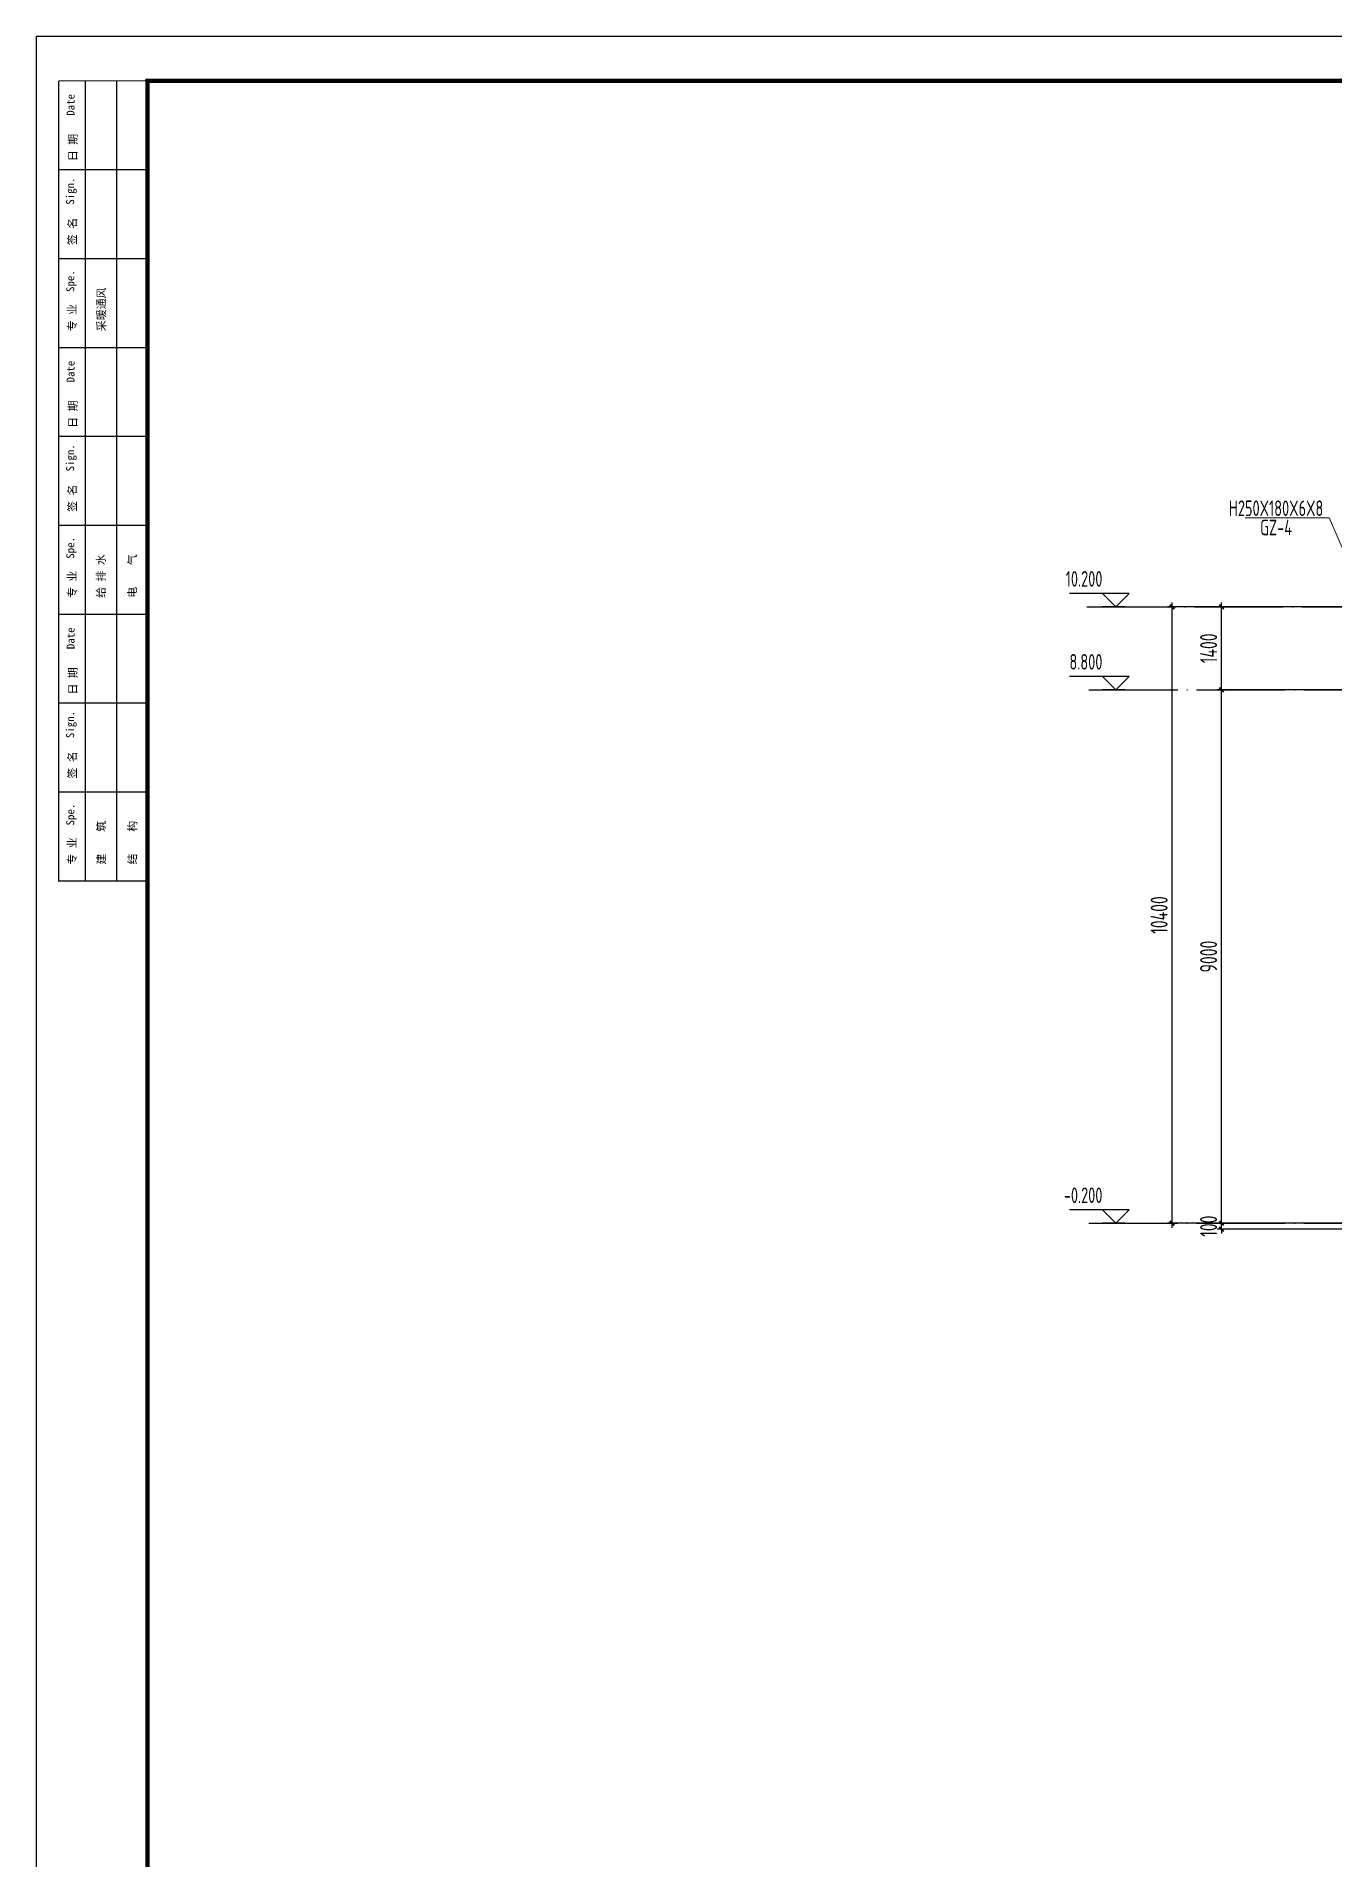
# Model space of a CAD drawing. Extents: x 753177 to 2169292, y -530934 to -273477.
# Drawn here: x 1892835 to 1936667, y -466303 to -404784 of the extents above; entities that cross this region are included whole.
import ezdxf
from ezdxf.enums import TextEntityAlignment as Align

# ---------------------------------------------------------------- set-up
doc = ezdxf.new("R2010")
doc.units = 0
doc.header["$LTSCALE"] = 1500
doc.header["$MEASUREMENT"] = 0
doc.linetypes.add('DOTE', pattern=[2.42, 2, -0.2, 0.02, -0.2])
doc.layers.get('Defpoints').update_dxf_attribs({"color": 252})
for name, color, linetype in [('00-tk', 151, 'Continuous'), ('AXIS', 3, 'Continuous'), ('DIM', 3, 'Continuous'), ('THIN', 7, 'Continuous')]:
    doc.layers.add(name, color=color, linetype=linetype)
doc.layers.add('TK', color=252, linetype='Continuous', lineweight=13)
doc.layers.add('字符串标注', color=9, linetype='Continuous', lineweight=18)
doc.styles.add('DS6HT', font='simhei.ttf', dxfattribs={"width": 0.8})
doc.styles.add('FromPkpm', font='Pkpmeng', dxfattribs={"width": 0.7, "bigfont": 'hztxt'})
doc.styles.add('TSSD_Dimension', font='Tssdeng.shx', dxfattribs={"width": 0.7, "bigfont": 'hztxt.shx'})
doc.styles.add('TSSD_Label', font='Tssdeng.shx', dxfattribs={"width": 0.7, "bigfont": 'hztxt.shx'})
doc.dimstyles.new('TSSD_75_150', dxfattribs={"dimtxt": 575, "dimasz": 150, "dimexe": 150, "dimexo": 375, "dimgap": 150, "dimtad": 1, "dimdec": 0, "dimlfac": 0.5, "dimzin": 0, "dimdsep": 46, "dimtxsty": 'TSSD_Dimension', "dimblk": 'ARCHTICK', "dimcen": 0, "dimdle": 150, "dimclrt": 7, "dimadec": 0, "dimazin": 0, "dimtfac": 1, "dimtdec": 0, "dimtix": 1, "dimtmove": 2, "dimatfit": 3, "dimfxl": 0, "dimtolj": 1, "dimtzin": 0, "dimarcsym": 0})

# ---------------------------------------------------------------- blocks, each defined once
blk = doc.blocks.new('会签')
at = {"layer": '00-tk'}
for p, q in [((-1400, 24000), (-1400, 6000)), ((-700, 24000), (-700, 6000)), ((0, 22000), (-2000, 22000)), ((0, 20000), (-2000, 20000)), ((0, 16000), (-2000, 16000)), ((0, 14000), (-2000, 14000)), ((0, 10000), (-2000, 10000)), ((0, 8000), (-2000, 8000))]:
    blk.add_line(p, q, dxfattribs=at)
at = {"layer": '00-tk', "const_width": 24.7}
for points in [[(0, 6000), (-2000, 6000), (-2000, 24000)], [(0, 24000), (-2000, 24000)], [(0, 18000), (-2000, 18000)], [(0, 12000), (-2000, 12000)]]:
    blk.add_lwpolyline(points, dxfattribs=at)
at = {"layer": '00-tk', "style": 'DS6HT'}
for s, p in [('Date', (-1642, 23216)), ('日 期', (-1589, 22196)), ('Sign.', (-1651, 21215)), ('签 名', (-1603, 20306)), ('Spe.', (-1648, 19251)), ('采暖通风', (-948, 18370)), ('专 业', (-1608, 18369)), ('Date', (-1642, 17216)), ('日 期', (-1589, 16196)), ('Sign.', (-1651, 15215)), ('签 名', (-1603, 14306)), ('Spe.', (-1648, 13251)), ('给 排 水', (-956, 12372)), ('电    气', (-251, 12372)), ('专 业', (-1608, 12369)), ('Date', (-1642, 11216)), ('日 期', (-1589, 10196)), ('Sign.', (-1651, 9215)), ('签 名', (-1603, 8306)), ('Spe.', (-1648, 7251)), ('建    筑', (-948, 6372)), ('结    构', (-248, 6374)), ('专 业', (-1608, 6369))]:
    blk.add_text(s, height=180, rotation=90, dxfattribs=at).set_placement(p)
blk = doc.blocks.new('A$C16496DF1')
at = {"layer": '00-tk'}
for p, q in [((0, 0), (0, 126150)), ((3750, 1500), (3750, 124650))]:
    blk.add_line(p, q, dxfattribs=at)
at = {"layer": '00-tk', "linetype": 'Continuous'}
blk.add_line((178350, 126150), (0, 126150), dxfattribs=at)
at = {"layer": '00-tk', "const_width": 150}
blk.add_lwpolyline([(3750, 124650), (176850, 124650), (176850, 1500), (3750, 1500)], close=True, dxfattribs=at)
at = {"layer": '00-tk', "xscale": 1.5, "yscale": 1.5, "zscale": 1.5}
blk.add_blockref('会签', (3750, 88650), dxfattribs=at)
blk = doc.blocks.new('_ArchTick')
at = {"color": 0, "linetype": 'ByBlock', "const_width": 0.4}
blk.add_lwpolyline([(-0.5, -0.5), (0.5, 0.5)], dxfattribs=at)
blk = doc.blocks.new('*D1321')
at = {"layer": 'Defpoints', "color": 0, "transparency": 16777216}
for p in [(1932852, -444832), (1938454, -444832), (1938454, -445032)]:
    blk.add_point(p, dxfattribs=at)
at = {"layer": 'DIM', "color": 0, "lineweight": -2, "transparency": 16777216}
for p, q in [((1932852, -444832), (1932852, -444682)), ((1938079, -444832), (1932702, -444832)), ((1938079, -445032), (1932702, -445032)), ((1932852, -445032), (1932852, -444832)), ((1932852, -445032), (1932852, -445182))]:
    blk.add_line(p, q, dxfattribs=at)
at = {"layer": 'DIM', "color": 0, "lineweight": -2, "transparency": 16777216, "xscale": 150, "yscale": 150, "zscale": 150}
for p, rotation in [((1932852, -444832), 270), ((1932852, -445032), 90)]:
    blk.add_blockref('_ArchTick', p, dxfattribs=dict(at, rotation=rotation))
at = {"layer": 'DIM', "color": 7, "transparency": 16777216, "insert": (1932414, -444932), "char_height": 575, "attachment_point": 5, "rotation": 90, "style": 'TSSD_Dimension'}
blk.add_mtext('\\A1;100', dxfattribs=at)
blk = doc.blocks.new('*D1322')
at = {"layer": 'Defpoints', "color": 0, "transparency": 16777216}
for p in [(1932852, -426832), (1938454, -426832), (1938454, -444832)]:
    blk.add_point(p, dxfattribs=at)
at = {"layer": 'DIM', "color": 0, "lineweight": -2, "transparency": 16777216}
for p, q in [((1938079, -426832), (1932702, -426832)), ((1932852, -444982), (1932852, -426682)), ((1938079, -444832), (1932702, -444832))]:
    blk.add_line(p, q, dxfattribs=at)
at = {"layer": 'DIM', "color": 0, "lineweight": -2, "transparency": 16777216, "xscale": 150, "yscale": 150, "zscale": 150}
for p, rotation in [((1932852, -426832), 90), ((1932852, -444832), 270)]:
    blk.add_blockref('_ArchTick', p, dxfattribs=dict(at, rotation=rotation))
at = {"layer": 'DIM', "color": 7, "transparency": 16777216, "insert": (1932414, -435832), "char_height": 575, "attachment_point": 5, "rotation": 90, "style": 'TSSD_Dimension'}
blk.add_mtext('\\A1;9000', dxfattribs=at)
blk = doc.blocks.new('*D1323')
at = {"layer": 'Defpoints', "color": 0, "transparency": 16777216}
for p in [(1932852, -424032), (1938454, -424032), (1938454, -426832)]:
    blk.add_point(p, dxfattribs=at)
at = {"layer": 'DIM', "color": 0, "lineweight": -2, "transparency": 16777216}
for p, q in [((1938079, -424032), (1932702, -424032)), ((1932852, -426982), (1932852, -423882)), ((1938079, -426832), (1932702, -426832))]:
    blk.add_line(p, q, dxfattribs=at)
at = {"layer": 'DIM', "color": 0, "lineweight": -2, "transparency": 16777216, "xscale": 150, "yscale": 150, "zscale": 150}
for p, rotation in [((1932852, -424032), 90), ((1932852, -426832), 270)]:
    blk.add_blockref('_ArchTick', p, dxfattribs=dict(at, rotation=rotation))
at = {"layer": 'DIM', "color": 7, "transparency": 16777216, "insert": (1932414, -425432), "char_height": 575, "attachment_point": 5, "rotation": 90, "style": 'TSSD_Dimension'}
blk.add_mtext('\\A1;1400', dxfattribs=at)
blk = doc.blocks.new('*D1324')
at = {"layer": 'Defpoints', "color": 0, "transparency": 16777216}
for p in [(1931181, -424032), (1935870, -424032), (1935870, -444832)]:
    blk.add_point(p, dxfattribs=at)
at = {"layer": 'DIM', "color": 0, "lineweight": -2, "transparency": 16777216}
for p, q in [((1935495, -424032), (1931031, -424032)), ((1931181, -444982), (1931181, -423882)), ((1935495, -444832), (1931031, -444832))]:
    blk.add_line(p, q, dxfattribs=at)
at = {"layer": 'DIM', "color": 0, "lineweight": -2, "transparency": 16777216, "xscale": 150, "yscale": 150, "zscale": 150}
for p, rotation in [((1931181, -424032), 90), ((1931181, -444832), 270)]:
    blk.add_blockref('_ArchTick', p, dxfattribs=dict(at, rotation=rotation))
at = {"layer": 'DIM', "color": 7, "transparency": 16777216, "insert": (1930744, -434432), "char_height": 575, "attachment_point": 5, "rotation": 90, "style": 'TSSD_Dimension'}
blk.add_mtext('\\A1;10400', dxfattribs=at)

msp = doc.modelspace()

# ---------------------------------------------------------------- linework, layer by layer
at = {"layer": 'AXIS', "color": 253, "linetype": 'DOTE'}
for p, q in [((1928305.6, -424032.1), (2020875.7, -424032.1)), ((1928374.6, -426832.1), (2020944.7, -426832.1)), ((1928374.6, -444832.1), (2020944.7, -444832.1))]:
    msp.add_line(p, q, dxfattribs=at)
at = {"layer": 'THIN'}
for p, q in [((1928828, -423582.1), (1927717.5, -423582.1)), ((1929278, -424032.1), (1928828, -423582.1)), ((1929728, -423582.1), (1928828, -423582.1)), ((1929278, -424032.1), (1929728, -423582.1)), ((1929590, -424032.1), (1928828, -424032.1)), ((1929278, -424032.1), (1929278, -424032.1)), ((1928828, -426382.1), (1927717.5, -426382.1)), ((1929278, -426832.1), (1928828, -426382.1)), ((1929728, -426382.1), (1928828, -426382.1)), ((1929590, -426832.1), (1928828, -426832.1)), ((1929278, -426832.1), (1929728, -426382.1)), ((1929278, -426832.1), (1929278, -426832.1)), ((1928828, -444382.1), (1927717.5, -444382.1)), ((1929278, -444832.1), (1928828, -444382.1)), ((1929728, -444382.1), (1928828, -444382.1)), ((1929278, -444832.1), (1929728, -444382.1)), ((1929590, -444832.1), (1928828, -444832.1)), ((1929278, -444832.1), (1929278, -444832.1))]:
    msp.add_line(p, q, dxfattribs=at)
at = {"layer": '字符串标注', "lineweight": 18, "ltscale": 2}
for p, q in [((1936483.5, -421029.6), (1933643, -421029.6)), ((1938403.5, -425424.6), (1936483.5, -421029.6))]:
    msp.add_line(p, q, dxfattribs=at)

# ---------------------------------------------------------------- block references
at = {"layer": 'TK', "color": 2, "linetype": 'ByBlock'}
msp.add_blockref('A$C16496DF1', (1892834.7, -530934.4), dxfattribs=at)

# ---------------------------------------------------------------- texts
at = {"layer": 'THIN', "style": 'TSSD_Label', "width": 0.7}
for s, p in [('10.200', (1928828, -423507.1)), ('8.800', (1928828, -426307.1)), ('-0.200', (1928828, -444307.1))]:
    msp.add_text(s, height=525, dxfattribs=at).set_placement(p, align=Align.BOTTOM_RIGHT)
at = {"layer": '字符串标注', "color": 7, "lineweight": 25, "style": 'FromPkpm', "width": 0.7}
msp.add_text('H250X180X6X8', height=525, dxfattribs=at).set_placement((1934693, -420967.1), align=Align.CENTER)
msp.add_text('GZ-4', height=525, dxfattribs=at).set_placement((1934693, -421092.1), align=Align.TOP_CENTER)

# ---------------------------------------------------------------- dimensions: what is measured, and where the dimension line sits
at = {"layer": 'DIM'}
for base, p1, p2, picture, middle in [((1931181.5, -424032.1), (1935870.1, -444832.1), (1935870.1, -424032.1), '*D1324', (1930744, -434432.1)), ((1932851.9, -424032.1), (1938453.5, -426832.1), (1938453.5, -424032.1), '*D1323', (1932414.4, -425432.1)), ((1932851.9, -426832.1), (1938453.5, -444832.1), (1938453.5, -426832.1), '*D1322', (1932414.4, -435832.1)), ((1932851.9, -444832.1), (1938453.5, -445032.1), (1938453.5, -444832.1), '*D1321', (1932414.4, -444932.1))]:
    dim = msp.add_linear_dim(base=base, p1=p1, p2=p2, angle=90, dimstyle='TSSD_75_150', dxfattribs=at)
    dim.commit()
    dim.dimension.update_dxf_attribs({"geometry": picture, "text_midpoint": middle})

doc.saveas('drawing.dxf')
